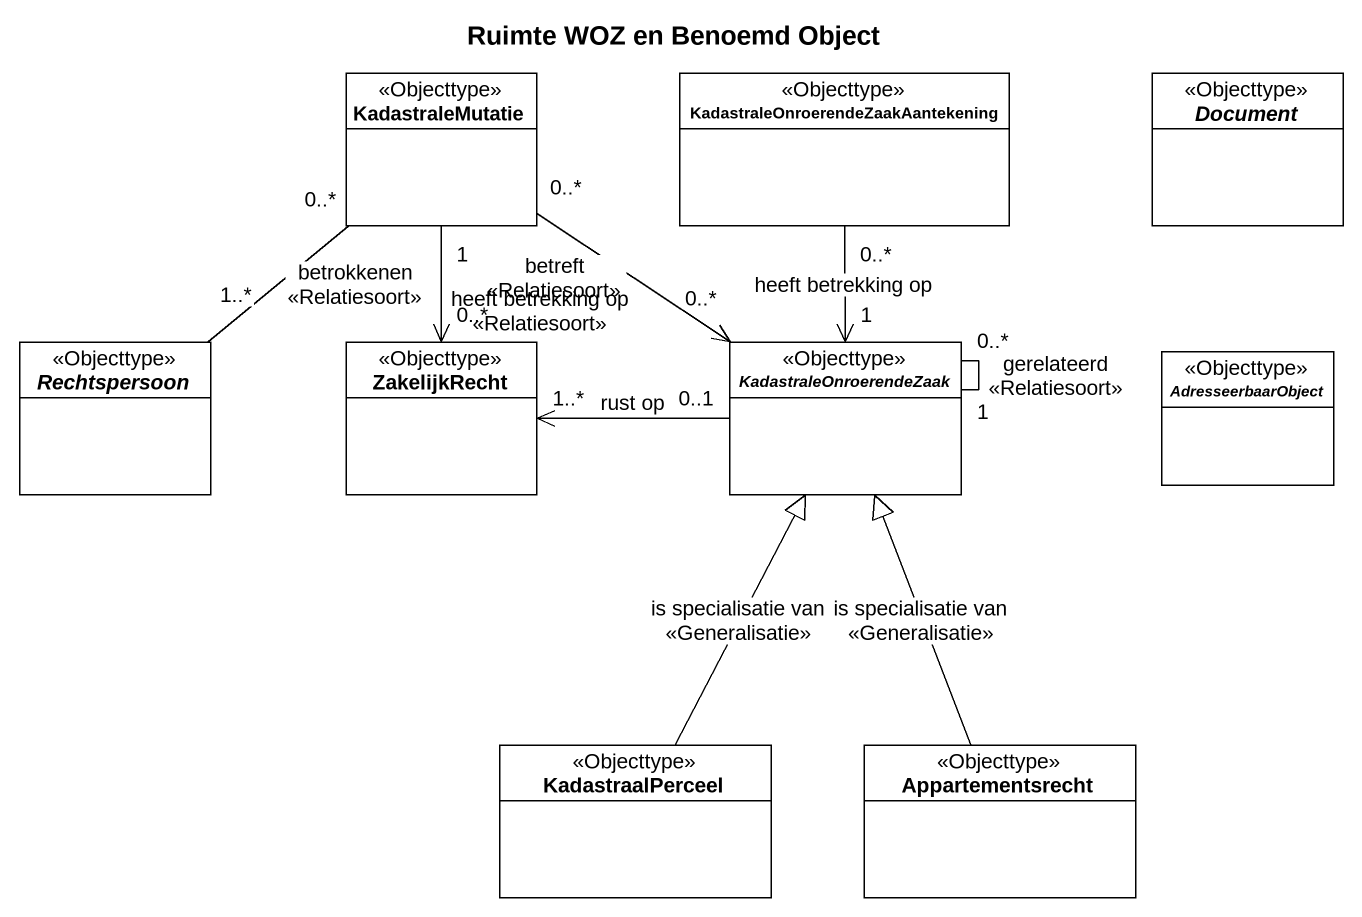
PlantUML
@startuml
title Ruimte WOZ en Benoemd Object
hide circle
hide empty members
class KadastraleMutatie <<Objecttype>>
class "KadastraleOnroerendeZaakAantekening" as KadastraleOnroerendeZaakAant <<Objecttype>>
abstract class Document <<Objecttype>>
abstract class Rechtspersoon <<Objecttype>>
class ZakelijkRecht <<Objecttype>>
abstract class KadastraleOnroerendeZaak <<Objecttype>>
abstract class AdresseerbaarObject <<Objecttype>>
class KadastraalPerceel <<Objecttype>>
class Appartementsrecht <<Objecttype>>
KadastraleMutatie "1" --> "0..*" ZakelijkRecht : heeft betrekking op\n<<Relatiesoort>>
KadastraleMutatie "0..*" --> "0..*" KadastraleOnroerendeZaak : betreft\n<<Relatiesoort>>
KadastraleOnroerendeZaakAant "0..*" --> "1" KadastraleOnroerendeZaak : heeft betrekking op
Rechtspersoon "1..*" -up- "0..*" KadastraleMutatie : betrokkenen\n<<Relatiesoort>>
ZakelijkRecht "1..*" <-right- "0..1" KadastraleOnroerendeZaak : rust op
KadastraleOnroerendeZaak "1" -- "0..*" KadastraleOnroerendeZaak : gerelateerd\n<<Relatiesoort>>
KadastraalPerceel -up-|> KadastraleOnroerendeZaak : is specialisatie van\n<<Generalisatie>>
Appartementsrecht -up-|> KadastraleOnroerendeZaak : is specialisatie van\n<<Generalisatie>>
@enduml
